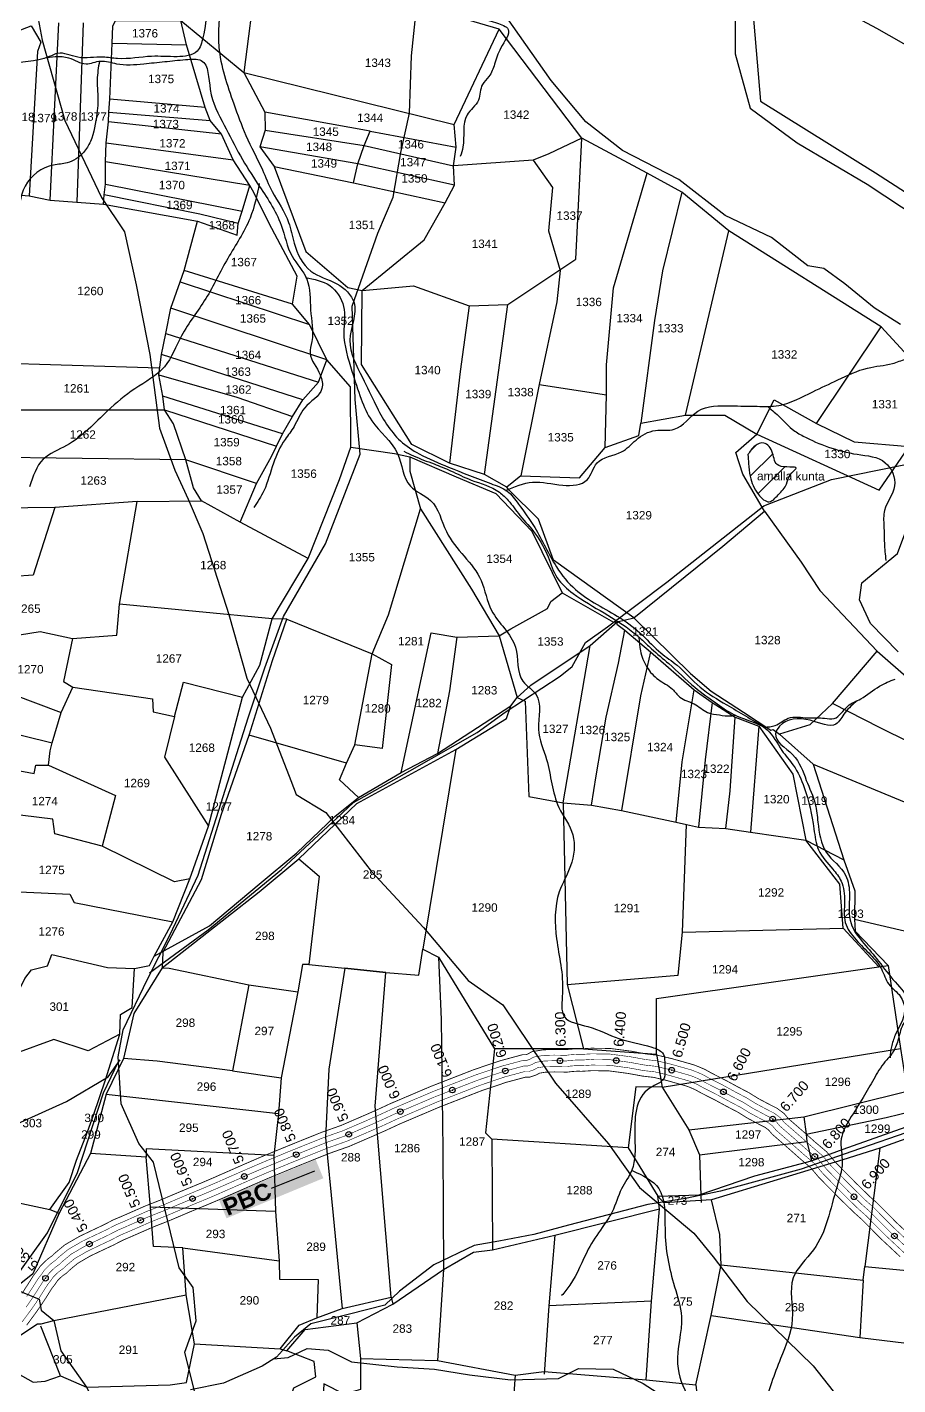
# Model space of a CAD drawing. Header units: inches. Extents: x 179671 to 186600, y 1613438 to 1621634.
# Drawn here: x 182138 to 183692, y 1617387 to 1619810 of the extents above; entities that cross this region are included whole.
import ezdxf
from ezdxf.enums import TextEntityAlignment as Align

# ---------------------------------------------------------------- set-up
doc = ezdxf.new("R2010")
doc.units = ezdxf.units.IN
doc.header["$LTSCALE"] = 15
doc.header["$MEASUREMENT"] = 0
doc.header["$PDMODE"] = 32
doc.header["$PDSIZE"] = 10
doc.linetypes.add('HIDDEN2', pattern=[0.1875, 0.125, -0.0625])
for name, color, linetype in [('CANAL1', 7, 'Continuous'), ('CSMark', 72, 'Continuous'), ('HILLS', 3, 'Continuous'), ('PAPER SIZE', 5, 'Continuous'), ('PLOT', 7, 'Continuous'), ('PLOT NO', 7, 'Continuous'), ('ROAD', 1, 'Continuous'), ('STREAM', 4, 'Continuous'), ('STRUCTURE', 5, 'Continuous'), ('text1', 7, 'Continuous'), ('text2', 7, 'Continuous')]:
    doc.layers.add(name, color=color, linetype=linetype)
doc.styles.get("Standard").update_dxf_attribs({"font": 'arial.ttf'})
doc.dimstyles.get("Standard").update_dxf_attribs({"dimtxt": 0.18, "dimasz": 0.18, "dimexe": 0.18, "dimexo": 0.0625, "dimgap": 0.09, "dimtad": 0, "dimtih": 1, "dimtoh": 1, "dimdec": 4, "dimzin": 0, "dimdsep": 46, "dimtxsty": 'Standard', "dimcen": 0.09, "dimadec": 0, "dimazin": 0, "dimtfac": 1, "dimtdec": 4, "dimtofl": 0, "dimtmove": 0, "dimatfit": 3, "dimfxl": 1, "dimtolj": 1, "dimtzin": 0, "dimarcsym": 0})

# ---------------------------------------------------------------- blocks, each defined once
blk = doc.blocks.new('PBC')
at = {"layer": 'STRUCTURE', "color": 5, "insert": (13.6, 8.7), "char_height": 30, "width": 181.057, "attachment_point": 1, "rotation": 325.6347, "bg_fill": 1, "box_fill_scale": 1.1, "bg_fill_color": 7, "bg_fill_true_color": 16777215, "bg_fill_transparency": 0}
blk.add_mtext('{\\fArial|b1|i0|c0|p34;\\C256;PBC}', dxfattribs=at)
at = {"layer": 'PAPER SIZE'}
blk.add_leader([(148.6, -102.5), (80.6, -54.7)], dimstyle='Standard', override={"dimasz": 40, "dimgap": 0.09, "dimtad": 0, "dimtfill": 2, "dimtfillclr": 5}, dxfattribs=at)

msp = doc.modelspace()

# ---------------------------------------------------------------- hatches: boundary and pattern name
at = {"layer": 'STREAM'}
h = msp.add_hatch(dxfattribs=at)
h.set_pattern_fill('ANSI31', color=256, scale=254.535425, angle=-0.2316)
h.set_pattern_definition([(44.7684, (179073.567, 1616750.192), (-22.40683, 22.58873), [])])
edge = h.paths.add_edge_path()
edge.add_spline(control_points=[(183424.8, 1619047.3), (183428.3, 1619053.1), (183434.7, 1619063.6), (183456.6, 1619072.3), (183471.6, 1619050.2), (183472.1, 1619019.5), (183523, 1619029.3), (183496.2, 1619011.2), (183495.4, 1618991.7), (183479.8, 1618977.6), (183462.5, 1618956.6), (183437.9, 1618979.7), (183428.5, 1619003.9), (183426.1, 1619029.1), (183425.2, 1619042), (183424.8, 1619047.3)], knot_values=[0, 0, 0, 0, 3.9856, 7.181977, 11.838654, 16.79134, 22.911375, 25.954773, 29.48985, 34.261667, 38.223021, 42.759087, 49.765536, 54.28364, 57.415566, 57.415566, 57.415566, 57.415566], degree=3, periodic=0)

# ---------------------------------------------------------------- linework, layer by layer
at = {"layer": 'CANAL1', "color": 200, "const_width": 1.5}
for points in [[(182129, 1617550.5), (182139.6, 1617566.8), (182144.5, 1617574.5), (182149.9, 1617583.1), (182155.6, 1617590.3), (182161.3, 1617598.7), (182169.4, 1617606.9), (182176.1, 1617612.9), (182182.9, 1617617.7), (182185.9, 1617620.8), (182193.3, 1617627.1), (182205.6, 1617637.3), (182232.1, 1617652.6), (182257.8, 1617664.8), (182274.4, 1617672.7), (182292.4, 1617682), (182305.9, 1617687.6), (182348.9, 1617706.5), (182375.5, 1617716.9), (182419.3, 1617735.4), (182447.5, 1617747), (182470.9, 1617757), (182495.3, 1617767.7), (182510.8, 1617774.5), (182526.7, 1617781.5), (182553.6, 1617793.1), (182595.5, 1617810.4), (182621.8, 1617821.1), (182664.3, 1617838.2), (182698.4, 1617850.2), (182742.1, 1617869.1), (182763.5, 1617878.5), (182786.5, 1617889.2), (182858.9, 1617920), (182935.7, 1617949.9), (182982.1, 1617965.6), (183000.2, 1617970.5), (183011, 1617973.4), (183022.5, 1617976.5), (183028.6, 1617976.5), (183030.8, 1617977.2), (183039.3, 1617982), (183059.4, 1617985.2), (183078.9, 1617985.8), (183099.9, 1617985.5), (183105.3, 1617986.1), (183111.7, 1617986.6), (183119.8, 1617987.1), (183127.3, 1617987), (183145.1, 1617988.1), (183179.3, 1617987.6), (183216.9, 1617982.7), (183242.9, 1617977.9), (183263.8, 1617975.5), (183289.7, 1617969.3), (183300.7, 1617966.2), (183320.3, 1617960.7), (183328.2, 1617958.4), (183334.9, 1617955.8), (183348, 1617950.3), (183359.9, 1617943.6), (183385.5, 1617930.6), (183405.4, 1617919.8), (183426.7, 1617908.6), (183443.7, 1617898.1), (183464.6, 1617887), (183476.9, 1617880.8), (183489.5, 1617871.4), (183496.5, 1617862.9), (183521.8, 1617841), (183544.6, 1617820.7), (183565.3, 1617803.2), (183580.8, 1617784.7), (183618.4, 1617746.7), (183641.8, 1617723.8), (183655.6, 1617711.6), (183690.5, 1617676.4), (183724.6, 1617644.6)], [(182137.4, 1617493.9), (182152.5, 1617514.4), (182162.2, 1617528.1), (182173.4, 1617545.3), (182178.3, 1617553.2), (182182.6, 1617559.9), (182187.9, 1617566.6), (182192.3, 1617573.2), (182197, 1617577.9), (182201.1, 1617581.6), (182209.1, 1617587.3), (182213.2, 1617591.5), (182219, 1617596.4), (182228.6, 1617604.3), (182250.7, 1617617.2), (182274.9, 1617628.7), (182292.2, 1617636.8), (182309.4, 1617645.7), (182321.7, 1617650.9), (182364.2, 1617669.5), (182390.6, 1617679.8), (182434.7, 1617698.5), (182462.9, 1617710.1), (182486.8, 1617720.3), (182511.4, 1617731.1), (182526.9, 1617737.9), (182542.6, 1617744.8), (182569.2, 1617756.3), (182610.6, 1617773.4), (182636.7, 1617784), (182678.4, 1617800.7), (182713, 1617812.9), (182758.1, 1617832.4), (182780, 1617842.1), (182802.8, 1617852.7), (182874, 1617883), (182949.4, 1617912.3), (182993.7, 1617927.3), (183010.6, 1617931.8), (183021.4, 1617934.7), (183027.8, 1617936.5), (183035.5, 1617936.5), (183047.4, 1617940.6), (183052.7, 1617943.6), (183063.2, 1617945.3), (183079.1, 1617945.8), (183102.1, 1617945.4), (183109.3, 1617946.3), (183114.3, 1617946.7), (183120.6, 1617947.1), (183128.2, 1617946.9), (183146.1, 1617948), (183176.4, 1617947.7), (183210.7, 1617943.1), (183237, 1617938.3), (183256.8, 1617936), (183279.6, 1617930.6), (183289.9, 1617927.7), (183309.3, 1617922.2), (183315.5, 1617920.4), (183320, 1617918.7), (183330.3, 1617914.3), (183341.1, 1617908.3), (183366.9, 1617895.2), (183386.6, 1617884.5), (183406.9, 1617873.9), (183423.8, 1617863.4), (183446.1, 1617851.5), (183455.8, 1617846.6), (183461.7, 1617842.2), (183467.8, 1617834.9), (183495.4, 1617810.9), (183518.4, 1617790.5), (183536.8, 1617774.9), (183551.2, 1617757.8), (183590.2, 1617718.3), (183614.6, 1617694.5), (183628.1, 1617682.5), (183662.6, 1617647.7), (183696.6, 1617616)]]:
    msp.add_lwpolyline(points, dxfattribs=at)
at = {"layer": 'CANAL1', "color": 5, "const_width": 1}
for points in [[(182137.3, 1617544.9), (182148.1, 1617561.5), (182152.9, 1617569.2), (182158.1, 1617577.3), (182163.7, 1617584.4), (182169.1, 1617592.3), (182176.3, 1617599.6), (182182.4, 1617605.1), (182189.5, 1617610.1), (182192.7, 1617613.5), (182199.7, 1617619.4), (182211.4, 1617629), (182236.8, 1617643.7), (182262.1, 1617655.8), (182278.9, 1617663.7), (182296.7, 1617672.9), (182309.9, 1617678.5), (182352.7, 1617697.3), (182379.3, 1617707.6), (182423.2, 1617726.2), (182451.3, 1617737.8), (182474.9, 1617747.8), (182499.3, 1617758.6), (182514.8, 1617765.4), (182530.7, 1617772.3), (182557.5, 1617783.9), (182599.3, 1617801.2), (182625.5, 1617811.8), (182667.8, 1617828.8), (182702.1, 1617840.9), (182746.1, 1617859.9), (182767.6, 1617869.4), (182790.6, 1617880.1), (182862.7, 1617910.8), (182939.1, 1617940.5), (182985, 1617956), (183002.8, 1617960.8), (183013.6, 1617963.7), (183023.8, 1617966.5), (183030.4, 1617966.5), (183034.9, 1617968.1), (183042.6, 1617972.4), (183060.3, 1617975.3), (183078.9, 1617975.8), (183100.5, 1617975.4), (183106.3, 1617976.2), (183112.3, 1617976.6), (183120, 1617977.1), (183127.6, 1617977), (183145.4, 1617978.1), (183178.6, 1617977.6), (183215.4, 1617972.8), (183241.4, 1617968), (183262, 1617965.6), (183287.1, 1617959.7), (183298, 1617956.6), (183317.5, 1617951.1), (183325, 1617948.9), (183331.2, 1617946.5), (183343.6, 1617941.3), (183355.2, 1617934.8), (183380.9, 1617921.8), (183400.7, 1617910.9), (183421.8, 1617899.9), (183438.7, 1617889.4), (183459.9, 1617878.1), (183471.6, 1617872.2), (183482.6, 1617864.1), (183489.3, 1617855.9), (183515.2, 1617833.4), (183538, 1617813.2), (183558.1, 1617796.1), (183573.4, 1617778), (183611.3, 1617739.6), (183635, 1617716.5), (183648.7, 1617704.3), (183683.5, 1617669.2), (183717.6, 1617637.4)], [(182129.3, 1617499.8), (182144.4, 1617520.2), (182153.9, 1617533.7), (182164.9, 1617550.7), (182169.8, 1617558.6), (182174.4, 1617565.7), (182179.8, 1617572.6), (182184.6, 1617579.5), (182190.1, 1617585.1), (182194.9, 1617589.4), (182202.6, 1617594.9), (182206.4, 1617598.8), (182212.6, 1617604), (182222.8, 1617612.6), (182246.1, 1617626), (182270.6, 1617637.7), (182287.7, 1617645.8), (182305.1, 1617654.8), (182317.8, 1617660.1), (182360.4, 1617678.8), (182386.8, 1617689.1), (182430.9, 1617707.7), (182459.1, 1617719.3), (182482.8, 1617729.5), (182507.4, 1617740.3), (182522.9, 1617747.1), (182538.6, 1617754), (182565.3, 1617765.5), (182606.8, 1617782.7), (182633, 1617793.3), (182674.8, 1617810.1), (182709.4, 1617822.3), (182754.1, 1617841.6), (182775.9, 1617851.2), (182798.7, 1617861.8), (182870.2, 1617892.2), (182946, 1617921.7), (182990.8, 1617936.9), (183008, 1617941.5), (183018.8, 1617944.4), (183026.5, 1617946.5), (183033.8, 1617946.5), (183043.2, 1617949.8), (183049.3, 1617953.2), (183062.2, 1617955.3), (183079.1, 1617955.8), (183101.6, 1617955.4), (183108.3, 1617956.3), (183113.7, 1617956.7), (183120.4, 1617957.1), (183128, 1617956.9), (183145.8, 1617958), (183177.2, 1617957.7), (183212.2, 1617953), (183238.5, 1617948.2), (183258.6, 1617945.9), (183282.1, 1617940.3), (183292.6, 1617937.3), (183312, 1617931.8), (183318.7, 1617929.9), (183323.8, 1617928), (183334.7, 1617923.3), (183345.8, 1617917.1), (183371.5, 1617904.1), (183391.3, 1617893.3), (183411.8, 1617882.6), (183428.8, 1617872.1), (183450.7, 1617860.4), (183461.1, 1617855.2), (183468.7, 1617849.5), (183474.9, 1617841.9), (183502, 1617818.4), (183524.9, 1617798.1), (183543.9, 1617782), (183558.6, 1617764.5), (183597.2, 1617725.4), (183621.4, 1617701.8), (183635, 1617689.8), (183669.6, 1617654.9), (183703.6, 1617623.1)]]:
    msp.add_lwpolyline(points, dxfattribs=at)
at = {"layer": 'CANAL1', "color": 1, "linetype": 'HIDDEN2', "ltscale": 4, "const_width": 1}
msp.add_lwpolyline([(182136.3, 1617526), (182145.6, 1617539.3), (182156.5, 1617556.1), (182161.4, 1617563.9), (182166.2, 1617571.5), (182171.7, 1617578.5), (182176.8, 1617585.9), (182183.2, 1617592.4), (182188.6, 1617597.3), (182196, 1617602.5), (182199.6, 1617606.2), (182206.1, 1617611.7), (182217.1, 1617620.8), (182241.4, 1617634.9), (182266.4, 1617646.7), (182283.3, 1617654.7), (182300.9, 1617663.8), (182313.8, 1617669.3), (182356.6, 1617688), (182383.1, 1617698.4), (182427, 1617717), (182455.2, 1617728.5), (182478.8, 1617738.6), (182503.4, 1617749.4), (182518.9, 1617756.2), (182534.6, 1617763.2), (182561.4, 1617774.7), (182603.1, 1617791.9), (182629.2, 1617802.6), (182671.3, 1617819.5), (182705.7, 1617831.6), (182750.1, 1617850.7), (182771.7, 1617860.3), (182794.7, 1617871), (182866.4, 1617901.5), (182942.6, 1617931.1), (182987.9, 1617946.4), (183005.4, 1617951.1), (183016.2, 1617954), (183025.2, 1617956.5), (183032.1, 1617956.5), (183039.1, 1617958.9), (183046, 1617962.8), (183061.3, 1617965.3), (183079, 1617965.8), (183101, 1617965.4), (183107.3, 1617966.2), (183113, 1617966.7), (183120.2, 1617967.1), (183127.8, 1617966.9), (183145.6, 1617968.1), (183177.9, 1617967.7), (183213.8, 1617962.9), (183240, 1617958.1), (183260.3, 1617955.8), (183284.6, 1617950), (183295.3, 1617947), (183314.8, 1617941.4), (183321.8, 1617939.4), (183327.5, 1617937.3), (183339.1, 1617932.3), (183350.5, 1617925.9), (183376.2, 1617912.9), (183396, 1617902.1), (183416.8, 1617891.3), (183433.7, 1617880.8), (183455.3, 1617869.3), (183466.4, 1617863.7), (183475.6, 1617856.8), (183482.1, 1617848.9), (183508.6, 1617825.9), (183531.5, 1617805.6), (183551, 1617789.1), (183566, 1617771.3), (183604.3, 1617732.5), (183628.2, 1617709.2), (183641.9, 1617697.1), (183676.6, 1617662.1), (183710.6, 1617630.3)], dxfattribs=at)
at = {"layer": 'HILLS'}
for points in [[(183402, 1619844.5), (183402.2, 1619762.3), (183428.6, 1619665.4), (183512.9, 1619603.8), (183637.5, 1619530.1), (183730.3, 1619468.5)], [(183697.1, 1619279.4), (183650.1, 1619309.1), (183597.5, 1619351.8), (183560.2, 1619379.2), (183531.7, 1619384.1), (183466.6, 1619434.9), (183383.9, 1619473.8), (183301.3, 1619538.2), (183201.1, 1619590.2), (183135.3, 1619641.3), (183073.7, 1619715.2), (182994.2, 1619827.3)], [(183692.8, 1618695.2), (183643.8, 1618745.7), (183624.2, 1618788.1), (183628.3, 1618818.6), (183691.8, 1618870.8), (183710.2, 1618920.2)]]:
    msp.add_lwpolyline(points, dxfattribs=at)
at = {"layer": 'PLOT'}
for points in [[(183158.1, 1620786.4), (183159.7, 1620740.7), (183142, 1620638), (183265.2, 1620597.8), (183264.6, 1620566.2), (183313.1, 1620507.1), (183399.2, 1620483.2), (183430.5, 1620503.8), (183467.7, 1620462.7), (183473.9, 1620445.9), (183580.6, 1620353.9), (183550.1, 1620282.9), (183541.8, 1620257.9), (183501, 1620114.2), (183479.1, 1620016.7), (183429.1, 1619887.6), (183447.1, 1619677.9), (183652.7, 1619549.9), (183751.3, 1619486.4)], [(182546.9, 1619901), (182525, 1619729.1), (182562.3, 1619658.2), (182563.2, 1619626.1), (182553.8, 1619596.3), (182578.9, 1619561.7), (182635.4, 1619409.6), (182710.8, 1619345.6), (182736.2, 1619340.3), (182828.1, 1619348.7), (182927.2, 1619312.8), (182996.2, 1619315.1), (183117.9, 1619395.8), (183128.6, 1619611.9), (183069.5, 1619584.2), (183041.4, 1619573), (182899.3, 1619562.8)], [(183429.1, 1619887.6), (183470.7, 1619906.8), (183654.2, 1619808.5), (183842.9, 1619701.3), (183887.3, 1619779.7), (183958.4, 1619887.4)], [(182179.5, 1619501.1), (182194.7, 1619818.1)], [(182238.3, 1619817.7), (182227.1, 1619497.6)], [(182274.3, 1619494.2), (182275.7, 1619510.9), (182277.8, 1619530), (182278, 1619569.6), (182279.4, 1619603.8), (182283.3, 1619640.9), (182284.1, 1619658.4), (182285.7, 1619681.4), (182289.9, 1619781.3), (182291.3, 1619811.6), (182296.1, 1619822.2), (182412.4, 1619821.8)], [(182716.2, 1619060.7), (182715.2, 1619168.1), (182673.3, 1619216.7), (182642.4, 1619279.3), (182611.7, 1619315.6), (182620.4, 1619365.6), (182570.5, 1619459.5), (182542.9, 1619514.8), (182535.9, 1619527.5), (182505.8, 1619573.3), (182485.1, 1619619.1), (182465.1, 1619643.5), (182456.2, 1619666.8), (182422.4, 1619778.4), (182412.4, 1619821.8)], [(182412.4, 1619821.8), (182525, 1619729.1), (182900.4, 1619636.4)], [(183751, 1619178.7), (183662.4, 1619275.5), (183390.7, 1619446.7), (183306.8, 1619515.8), (183245, 1619549.7), (183128.6, 1619611.9), (182980.9, 1619806.8), (182901.5, 1619829.7)], [(181692, 1619794.2), (181717.6, 1619790.2), (181738.7, 1619786.9), (181755.8, 1619785), (181777.2, 1619784.3), (181800.4, 1619783.4), (181842.5, 1619786.3), (181941.3, 1619793.9), (182021.2, 1619799.7), (182033.9, 1619797.7), (182119.2, 1619802.1), (182145.2, 1619812.7)], [(182145.2, 1619812.7), (182162.8, 1619783.2), (182156.8, 1619766.8), (182141.7, 1619509)], [(183220.9, 1618755.8), (183077.6, 1618858.8), (183050.8, 1618932.1), (182998.7, 1618983.8), (182994.3, 1618989), (182954.6, 1619012.1), (182892.2, 1619032.2), (182824.7, 1619065.3), (182734.9, 1619208), (182736.2, 1619340.3), (182847.1, 1619430.3), (182884.6, 1619496.6), (182901.1, 1619528), (182899.3, 1619562.8), (182904, 1619595.8), (182900.4, 1619636.4), (182980.9, 1619806.8)], [(182289.9, 1619781.3), (182422.4, 1619778.4)], [(182456.2, 1619666.8), (182285.7, 1619681.4)], [(182284.1, 1619658.4), (182465.1, 1619643.5)], [(182750.5, 1619624.7), (182562.3, 1619658.2)], [(182485.1, 1619619.1), (182283.3, 1619640.9)], [(182563.2, 1619626.1), (182739.7, 1619599.1), (182899.3, 1619562.8)], [(182720.7, 1619532.3), (182728.4, 1619566), (182739.7, 1619599.1), (182750.5, 1619624.7), (182904, 1619595.8)], [(182279.4, 1619603.8), (182505.8, 1619573.3)], [(182901.1, 1619528), (182728.4, 1619566), (182553.8, 1619596.3)], [(182535.9, 1619527.5), (182278, 1619569.6)], [(182578.9, 1619561.7), (182720.7, 1619532.3), (182884.6, 1619496.6)], [(183041.4, 1619573), (183075.8, 1619524.1), (183068.8, 1619446.4), (183089.4, 1619376.1), (183083.9, 1619319.7), (183052.3, 1619172.5), (183019.6, 1619009.7), (182994.3, 1618989)], [(182099.8, 1619512.4), (182141.7, 1619509), (182179.5, 1619501.1), (182227.1, 1619497.6), (182274.3, 1619494.2), (182442, 1619463.9), (182513.2, 1619439), (182514.7, 1619459.6), (182521.8, 1619481.6), (182535.9, 1619527.5)], [(182277.8, 1619530), (182521.8, 1619481.6)], [(183170, 1619060), (183172.5, 1619154.1), (183172.4, 1619207.3), (183184.9, 1619344.8), (183245, 1619549.7)], [(182514.7, 1619459.6), (182446.4, 1619476.3), (182275.7, 1619510.9)], [(183306.8, 1619515.8), (183272.3, 1619375), (183258.3, 1619286.5), (183233.9, 1619103.3)], [(182639.9, 1618862.2), (182518.7, 1618926.8), (182449.3, 1618964.9), (182434.9, 1618988.3), (182421.2, 1619038.3), (182399.2, 1619102.4), (182383.3, 1619127.3), (182380.2, 1619151.7), (182373, 1619189.4), (182378.1, 1619225.7), (182385.9, 1619263.2), (182394.8, 1619308.6), (182411.1, 1619355.6), (182418.5, 1619375.8), (182442, 1619463.9)], [(183313.5, 1619117.9), (183390.7, 1619446.7)], [(182611.7, 1619315.6), (182418.5, 1619375.8)], [(182411.1, 1619355.6), (182642.4, 1619279.3)], [(182673.3, 1619216.7), (182394.8, 1619308.6)], [(182927.2, 1619312.8), (182911.2, 1619195.7), (182892.2, 1619032.2)], [(182954.6, 1619012.1), (182996.2, 1619315.1)], [(182385.9, 1619263.2), (182658, 1619176.5)], [(183547.2, 1619103.1), (183662.4, 1619275.5)], [(182062.5, 1619211.8), (182373.7, 1619201.9)], [(182630.1, 1619145.1), (182378.1, 1619225.7)], [(182518.7, 1618926.8), (182547.8, 1618995.7), (182574.2, 1619043.9), (182583, 1619062.5), (182593.8, 1619084.6), (182611.7, 1619115.4), (182630.1, 1619145.1), (182658, 1619176.5), (182673.3, 1619216.7)], [(182373, 1619189.4), (182512.5, 1619149.6), (182611.7, 1619115.4)], [(183052.3, 1619172.5), (183172.5, 1619154.1)], [(182365.2, 1618152.1), (182463.7, 1618206.3), (182552.1, 1618280.7), (182619.4, 1618336.9), (182687.2, 1618401.6), (182729.8, 1618435.6), (182806.1, 1618480.1), (182870.7, 1618513.7), (183001.8, 1618599.2), (183012.6, 1618614.2), (183037.1, 1618635.9), (183143.4, 1618706.8), (183191.3, 1618749), (183220.9, 1618755.8), (183379.8, 1618884), (183454.4, 1618946.5), (183415.5, 1619012.4), (183403, 1619051), (183440.8, 1619084.1), (183471.8, 1619144.8), (183547.2, 1619103.1), (183614.4, 1619070.1), (183712.5, 1619062)], [(182593.8, 1619084.6), (182380.2, 1619151.7)], [(182050.2, 1619127.2), (182383.3, 1619127.3), (182583, 1619062.5)], [(183019.6, 1619009.7), (183124, 1619005.9), (183170, 1619060), (183229.8, 1619081.6), (183233.9, 1619103.3), (183313.5, 1619117.9), (183383.4, 1619118), (183440.8, 1619084.1), (183659.1, 1618984), (183712.5, 1619062)], [(182547.8, 1618995.7), (182421.2, 1619038.3), (182050.6, 1619042.9)], [(182178.8, 1617700.2), (182213.4, 1617748.5), (182226.3, 1617788.2), (182245.9, 1617839), (182256.6, 1617868.6), (182277.9, 1617931.8), (182303.5, 1618013.2), (182305, 1618048), (182325.8, 1618060.8), (182329.9, 1618130.2), (182356.7, 1618135.8), (182365.2, 1618152.1), (182398.5, 1618213.4), (182428.8, 1618290.1), (182462, 1618384.2), (182522.4, 1618614.4), (182553.6, 1618671.4), (182575.8, 1618754.5), (182639.9, 1618862.2), (182695.8, 1619003), (182716.2, 1619060.7)], [(182716.2, 1619060.7), (182793.7, 1619049.3), (182821, 1619043.6), (182904.2, 1619007.8), (182974.8, 1618977.8), (183039.2, 1618910.6), (183093.2, 1618800.8), (183185.1, 1618748.5), (183191.3, 1618749)], [(182821, 1619043.6), (182821, 1619017.9), (182840.1, 1618950.8), (182931.6, 1618807.4), (182980.5, 1618723.8), (183012.6, 1618614.2), (183027.2, 1618607.5), (183033.7, 1618437.3), (183095.2, 1618425.7), (183145.7, 1618421.8), (183199, 1618412), (183296.5, 1618391.6), (183315.1, 1618387.4), (183336.5, 1618382.3), (183385.3, 1618380.3), (183429.5, 1618373.8), (183528.2, 1618359.4), (183596, 1618324.1)], [(182187.7, 1618953.1), (182148.8, 1618832.1), (182080.3, 1618827.5), (182075.1, 1618800.1), (181945.8, 1618836.5), (181934.2, 1618859.6)], [(182334.8, 1618963.4), (182187.7, 1618953.1), (182043, 1618951)], [(182380.3, 1618158.8), (182449.2, 1618289), (182485.1, 1618406), (182534.5, 1618546.6), (182576, 1618680.2), (182601.8, 1618753.6), (182575.8, 1618754.5), (182303.1, 1618780.2), (182334.8, 1618963.4), (182449.3, 1618964.9)], [(182729.8, 1618435.6), (182695.8, 1618466.9), (182708.4, 1618496.5), (182723.4, 1618529.5), (182753.8, 1618691.6), (182783.4, 1618761.6), (182840.1, 1618950.8)], [(183454.4, 1618946.5), (183520.1, 1618855.3), (183553.2, 1618805), (183655.7, 1618696.7), (183825.1, 1618548.6), (183851.4, 1618525.2), (183934.9, 1618488), (184001.2, 1618447.2), (184029, 1618431.4), (184082.1, 1618394.1), (184168, 1618345.9), (184181.5, 1618336.8), (184219.7, 1618524.8), (184220.3, 1618527.1), (184268.9, 1618524.4), (184318, 1618519.8), (184341.6, 1618516.8), (184371.2, 1618512.9), (184395.7, 1618510.7), (184428.4, 1618507.6)], [(182806.1, 1618480.1), (182859.2, 1618729.1), (182905, 1618721.4), (182980.5, 1618723.8), (183001.6, 1618736.5), (183066.8, 1618772.9), (183072.9, 1618785.3), (183093.2, 1618800.8)], [(182219.3, 1618718.9), (182298.4, 1618725.2), (182303.1, 1618780.2)], [(181889, 1618759.6), (181901.4, 1618738.9), (181934.8, 1618736), (181931.9, 1618695.9), (182024.6, 1618652.8), (182199, 1618587.3), (182219.9, 1618632.2), (182362.1, 1618611.8), (182363.2, 1618588.4), (182401.5, 1618580.1), (182417.3, 1618641.4), (182522.4, 1618614.4)], [(182601.8, 1618753.6), (182753.8, 1618691.6), (182788.6, 1618672.9), (182771.7, 1618522.8), (182723.4, 1618529.5)], [(183220.9, 1618755.8), (183322.3, 1618656.9), (183358.9, 1618625.1), (183417, 1618587.6), (183465.6, 1618555.6), (183469.9, 1618556.8), (183481.3, 1618548.4), (183541.5, 1618494.7), (183596, 1618324.1), (183615.4, 1618268.8), (183615.2, 1618218.6), (183616, 1618197.2), (183675.4, 1618135.8), (183697.1, 1617987.8), (183709.2, 1617911.7), (183720.2, 1617876.1), (183725.4, 1617854.3)], [(182024.6, 1618652.8), (182049.9, 1618713.8), (182161.5, 1618731.8), (182219.3, 1618718.9), (182203, 1618642.7), (182219.9, 1618632.2)], [(183145.7, 1618421.8), (183154, 1618474.2), (183171.7, 1618578.9), (183194, 1618675.2), (183205.3, 1618733.8)], [(183191.3, 1618749), (183190.9, 1618744.9), (183205.3, 1618733.8), (183250.6, 1618695.4), (183328.8, 1618627.6), (183360.9, 1618604.7), (183402.2, 1618578.6), (183444, 1618562.9), (183505.2, 1618477), (183528.2, 1618359.4)], [(182905, 1618721.4), (182892, 1618626.1), (182870.7, 1618513.7)], [(183095.2, 1618425.7), (183143.4, 1618706.8)], [(183250.6, 1618695.4), (183233.2, 1618617.1), (183199, 1618412)], [(183924.3, 1618429.3), (183660.6, 1618560), (183575.7, 1618603.4), (183655.7, 1618696.7)], [(181888.4, 1618605.6), (182183, 1618533)], [(183296.5, 1618391.6), (183307.7, 1618499.3), (183328.8, 1618627.6)], [(182047.2, 1618413.4), (182056.4, 1618469.1), (182069.1, 1618476.7), (182070.5, 1618493.1), (182150.8, 1618478.5), (182153.8, 1618492.9), (182176.5, 1618493.1), (182179.4, 1618518.5), (182183, 1618533), (182199, 1618587.3)], [(182380.3, 1618158.8), (182379.3, 1618131.4), (182552.4, 1618267.3), (182622.9, 1618326.2), (182726.8, 1618424.5), (182903.4, 1618520.9), (182993.8, 1618576.5), (183001.8, 1618599.2)], [(183360.9, 1618604.7), (183348.6, 1618502.8), (183336.5, 1618382.3)], [(183575.7, 1618603.4), (183535, 1618565.2), (183481.3, 1618548.4)], [(182401.5, 1618580.1), (182383.5, 1618507.6), (182462, 1618384.2)], [(183385.3, 1618380.3), (183393, 1618447.5), (183402.2, 1618578.6)], [(183444, 1618562.9), (183429.5, 1618373.8)], [(182708.4, 1618496.5), (182534.5, 1618546.6)], [(182903.4, 1618520.9), (182844.7, 1618164.7), (182872.3, 1618150.4), (182972.7, 1617987), (182956.6, 1617837.2), (182967.6, 1617825.6), (182968.6, 1617628.5)], [(182176.5, 1618493.1), (182295.9, 1618438.9), (182272.2, 1618348.7)], [(183541.5, 1618494.7), (183876.5, 1618356.3)], [(182428.8, 1618290.1), (182401.1, 1618285.1), (182272.2, 1618348.7), (182187.5, 1618370.4), (182184.1, 1618396.9), (182047.2, 1618413.4), (181973.8, 1618424.8), (181960.4, 1618425.7)], [(183095.2, 1618425.7), (183102.4, 1618101.7), (183131.4, 1617987.1), (182972.7, 1617987)], [(183102.4, 1618101.7), (183300.3, 1618118.3), (183308, 1618195.4), (183315.1, 1618387.4)], [(183308, 1618195.4), (183594.8, 1618202.5), (183588.7, 1618281), (183528.2, 1618359.4)], [(182622.9, 1618326.2), (182659.7, 1618295.2), (182641.3, 1618137.5), (182629.9, 1618137.2), (182621.2, 1618088.6), (182591.5, 1617935.4), (182586.8, 1617871.8), (182578.4, 1617796.4), (182581.3, 1617696.8), (182588, 1617608.5), (182588.6, 1617575.7), (182657.5, 1617575.2), (182655.2, 1617507)], [(181982.5, 1618273.7), (182214.4, 1618262.7), (182222.3, 1618247.9), (182398.5, 1618213.4)], [(183615.2, 1618218.6), (183742.1, 1618188.7)], [(183594.8, 1618202.5), (183658.7, 1618133.1)], [(182080.8, 1617951.7), (182063.9, 1617971.5), (182134.1, 1618112.7), (182145.9, 1618127.8), (182174.4, 1618134.8), (182182.4, 1618155.2), (182281.5, 1618132.2), (182329.9, 1618130.2)], [(182641.3, 1618137.5), (182705.5, 1618131.2), (182778.2, 1618123), (182837.5, 1618118.6), (182844.7, 1618164.7)], [(182872.3, 1618150.4), (182877.2, 1618039.5), (182880.1, 1617807.1), (182881.1, 1617593.1), (182870.4, 1617430.9)], [(182379.3, 1618131.4), (182328.5, 1618050), (182309.9, 1617969.9), (182279.2, 1617905.8), (182251.1, 1617800.2), (182195.3, 1617693.7)], [(182379.3, 1618131.4), (182391.9, 1618130.9), (182534.1, 1618101), (182621.2, 1618088.6)], [(182778.2, 1618123), (182705.5, 1618131.2), (182676.7, 1617950.6), (182670.9, 1617828.8), (182684.6, 1617689.8), (182700.6, 1617523.4)], [(182788, 1617543.8), (182759.7, 1617884.9), (182778.2, 1618123)], [(183131.4, 1617987.1), (183261.7, 1617977.6), (183261.6, 1618076.9), (183675.4, 1618135.8)], [(182534.1, 1618101), (182504.9, 1617947.6), (182591.5, 1617935.4)], [(182303.5, 1618013.2), (182247, 1617983.3), (182185.8, 1618003.6), (182117.7, 1617978.9), (182080.8, 1617951.7), (182022.2, 1617917.7)], [(183261.7, 1617977.6), (183271.9, 1617918.3), (183224.6, 1617919.2), (183211.2, 1617810.3), (182967.6, 1617825.6)], [(184647.1, 1617983.2), (184567.1, 1617982.7), (184487, 1617982.2), (184417.3, 1617986), (184374.5, 1617984.2), (184336.3, 1617979.2), (184291.2, 1617964.4), (184245.9, 1617954.4), (184192, 1617948.2), (184121.6, 1617930.4), (184092, 1617927.9), (184031.2, 1617915.5), (183971, 1617901.1), (183935.8, 1617898.7), (183911, 1617895.6), (183859.2, 1617881.4), (183660.2, 1617809.7), (183594.2, 1617789), (183359.7, 1617717.8), (183274.5, 1617712.3), (183263.9, 1617724.2)], [(183271.9, 1617918.3), (183697.1, 1617987.8)], [(182504.9, 1617947.6), (182370.4, 1617964.7), (182309.9, 1617969.9)], [(182279.2, 1617905.8), (182586.8, 1617871.8)], [(183271.9, 1617918.3), (183319.2, 1617842.6), (183338.3, 1617798), (183340.5, 1617724.7), (183341.4, 1617712.6)], [(183319.2, 1617842.6), (183524.4, 1617865.8), (183709.2, 1617911.7)], [(182244.2, 1617383.2), (182393.6, 1617387.2), (182422.8, 1617391.6), (182437.2, 1617460.5), (182590.1, 1617451.6), (182624, 1617493.8), (182655.2, 1617507), (182700.6, 1617523.4), (182788, 1617543.8), (182790.9, 1617531.4), (182881.1, 1617593.1), (182934.9, 1617624.1), (182968.6, 1617628.5), (183080.2, 1617654.3), (183267.1, 1617701.7), (183263.9, 1617724.2), (183337.9, 1617726.4), (183437.1, 1617760.6), (183538.3, 1617787.2), (183594.5, 1617807.7), (183725.4, 1617854.3)], [(183524.4, 1617865.8), (183528.5, 1617834.9), (183529.8, 1617821.7), (183538.3, 1617787.2)], [(183528.5, 1617834.9), (183671.8, 1617864.6), (183720.2, 1617876.1)], [(182578.4, 1617796.4), (182350.5, 1617808.3), (182350.4, 1617793.9)], [(183211.2, 1617810.3), (183263.9, 1617724.2)], [(183338.3, 1617798), (183529.8, 1617821.7)], [(183660.2, 1617809.7), (183633.4, 1617598.7)], [(182437.2, 1617460.5), (182421.8, 1617548.3), (182416.2, 1617631.9), (182363.5, 1617634), (182358.5, 1617704.2), (182350.4, 1617793.9), (182251.1, 1617800.2)], [(182086.4, 1617719.9), (182178.8, 1617700.2), (182195.3, 1617693.7), (182148.4, 1617585.3), (182114.9, 1617558.8), (182159.9, 1617540.2), (182163.5, 1617520.8), (182186, 1617502.3), (182198.1, 1617448.2), (182244.2, 1617383.2), (182285.9, 1617302.7), (182278.2, 1617250.9), (182277.3, 1617196.7), (182288.7, 1617136.4), (182236.1, 1617045.9), (182159.1, 1617087.8), (182074.5, 1617091.6)], [(183331.6, 1617387.6), (183359.2, 1617510.9), (183376.9, 1617601.4), (183374.6, 1617655.7), (183359.7, 1617717.8)], [(182581.3, 1617696.8), (182358.5, 1617704.2)], [(183243, 1617396.1), (183252.5, 1617536.8), (183267.1, 1617701.7)], [(183080.2, 1617654.3), (183069.4, 1617528.3), (183061.3, 1617406.2)], [(182416.2, 1617631.9), (182588, 1617608.5)], [(183376.9, 1617601.4), (183630.2, 1617574.2), (183633.4, 1617598.7), (183828.1, 1617580.3), (183821.1, 1617515.9)], [(183630.2, 1617574.2), (183624.5, 1617472.1)], [(182072.4, 1617499.5), (182116.1, 1617469.6), (182156.9, 1617496.5), (182163.5, 1617496.4), (182186, 1617502.3), (182421.8, 1617548.3)], [(182590.1, 1617451.6), (182601.5, 1617447.9), (182634.2, 1617486.3), (182726.7, 1617497.8), (182790.9, 1617531.4)], [(183252.5, 1617536.8), (183069.4, 1617528.3)], [(183359.2, 1617510.9), (183624.5, 1617472.1), (183707.9, 1617461.5), (183811.4, 1617454.8), (183821.1, 1617515.9), (183873.8, 1617506.9), (183891.9, 1617509.3), (183928.7, 1617506.6), (183980.3, 1617500.9), (184031.7, 1617488.6), (184067.9, 1617483.9), (184145.4, 1617476.1), (184193.2, 1617468.6), (184240.3, 1617461.6), (184232.6, 1617401.3), (184221.8, 1617357.9)], [(182072.4, 1617499.5), (182064.2, 1617449.9), (182097, 1617421.3), (182148.9, 1617392.1), (182170.3, 1617394), (182198, 1617403.6), (182162.8, 1617492.4)], [(182726.7, 1617497.8), (182733.1, 1617434.2), (182870.4, 1617430.9), (183009.5, 1617404.7), (183061.3, 1617411.2), (183243, 1617396.1), (183331.6, 1617387.6), (183335.2, 1617354.8), (183684.9, 1617298.3), (183684.8, 1617271.8), (183807.3, 1617251)], [(182733.1, 1617434.2), (182733.3, 1617378.9), (182703.9, 1617370.6), (182667.8, 1617389.5), (182666.7, 1617365.8), (182700, 1617340.4), (182668.9, 1617297.6), (182621.3, 1617282.8), (182576.6, 1617271.5), (182614.5, 1617381.8), (182653.5, 1617401.6), (182650.8, 1617429.1), (182601.5, 1617447.9)], [(182198, 1617403.6), (182244.2, 1617383.2)], [(183009.5, 1617404.7), (183004.6, 1617338.6), (182988.5, 1617259.8), (182977.9, 1617212.8)]]:
    msp.add_lwpolyline(points, dxfattribs=at)
at = {"layer": 'ROAD'}
for points in [[(182437.2, 1617376.1), (182419.6, 1617446), (182440.1, 1617501.9), (182434.7, 1617561.2), (182409.6, 1617596.2), (182364, 1617784.5), (182337.3, 1617817.9), (182305.9, 1617888.6), (182300.4, 1617972.7), (182309.7, 1618020.6), (182353, 1618111.1), (182393.6, 1618191), (182443.6, 1618297.1), (182532.5, 1618577.9), (182562.4, 1618666.9), (182596, 1618758.5), (182670.6, 1618888.3), (182732.9, 1619048.1), (182723.7, 1619145.8), (182718.2, 1619312), (182764.2, 1619442.2), (182791.5, 1619506.8), (182805.1, 1619586.2), (182820.7, 1619656.8), (182824.2, 1619758.7), (182841.1, 1619919.1)], [(182156.3, 1619834.2), (182164.8, 1619787.1), (182205.7, 1619643.4), (182271.2, 1619506), (182312, 1619444.6), (182332.7, 1619350.4), (182357.1, 1619226.2), (182374.2, 1619094.8), (182401.6, 1619019.6), (182425.7, 1618967.7), (182451.9, 1618906.3), (182498.3, 1618762.2), (182530.1, 1618648.2), (182572.6, 1618558.9), (182608.7, 1618465.8), (182618.5, 1618441), (182671.2, 1618408.6), (182752.5, 1618304.3), (182845.6, 1618203.6), (182925.3, 1618109.2), (182987.2, 1618065.7), (183081.6, 1617925.9), (183176.2, 1617817.4), (183231.2, 1617739.6), (183328.4, 1617658), (183362.9, 1617615.8), (183423.7, 1617536.3), (183541.3, 1617421.1), (183659.8, 1617271.6)], [(182356.5, 1618122.7), (182461.3, 1618199.3), (182592.1, 1618307.1), (182691.4, 1618399.2), (182720.5, 1618426.6), (182821.3, 1618482.9), (182941.7, 1618551.5), (182991.2, 1618588), (183089.9, 1618652.2), (183111.1, 1618669.1), (183134.8, 1618711.9), (183174.4, 1618740.3), (183280.1, 1618819.6), (183452.9, 1618955.7), (183574, 1619003.2), (183744.1, 1619037.6)], [(181858.5, 1617730.7), (181940.8, 1617772.2), (182208.4, 1617893.1), (182282.8, 1617936.8), (182304.2, 1617967.4)], [(181983.5, 1617341.8), (182030.4, 1617371), (182057.9, 1617485.1), (182064.4, 1617537.2), (182105.4, 1617562.5), (182174.3, 1617658.9), (182228.1, 1617766.6), (182274.6, 1617908.2), (182301.9, 1617965.8)], [(183724.2, 1617842.8), (183610, 1617804), (183519.6, 1617772.4), (183375.6, 1617732.8), (183313.3, 1617720.1), (183246, 1617709), (183104.7, 1617672.2), (183042.7, 1617655.8), (182980.3, 1617643.7), (182935.9, 1617635.9), (182864.1, 1617601.3), (182802.7, 1617554.8), (182776.4, 1617529.7), (182713.7, 1617513.7), (182644.6, 1617496.2), (182615.4, 1617472.7), (182583.2, 1617436.9), (182557.8, 1617421), (182488.6, 1617390.2), (182429.8, 1617378.6)], [(182577.8, 1617433.8), (182604, 1617436.4), (182637.8, 1617452.2), (182675.3, 1617449.3), (182717.1, 1617428.6), (182798.9, 1617419.8), (182865.5, 1617415.1), (182928, 1617405.1), (183000.8, 1617396.1), (183086.7, 1617398.9), (183122.2, 1617416.6), (183184.2, 1617415.5), (183237.6, 1617389.9), (183294.2, 1617353.4), (183342.5, 1617337.5), (183433.6, 1617324.8), (183591.2, 1617275.9), (183664.1, 1617268.2)]]:
    msp.add_lwpolyline(points, dxfattribs=at)
at = {"layer": 'STREAM'}
for points in [[(182404.9, 1620473.9), (182424.5, 1620433.6), (182434.5, 1620375.9), (182438.7, 1620347.6), (182422.6, 1620294.2), (182398.1, 1620254.7), (182374.3, 1620195.8), (182369.4, 1620135.2), (182396.1, 1620089.7), (182443.7, 1620009.7), (182477.7, 1619939.9), (182482.9, 1619855.7), (182480.4, 1619775), (182507, 1619673.5), (182528.6, 1619617), (182558.1, 1619555.6), (182575.6, 1619516.9), (182605, 1619461.8), (182614.7, 1619424.4), (182644.6, 1619374.7), (182690.9, 1619352.2), (182721.7, 1619318.6), (182714.2, 1619251.4), (182736.7, 1619184.8), (182760.5, 1619135.7), (182804.6, 1619071.8), (182838, 1619048.5), (182890.3, 1619025.1), (182965.8, 1618995.6), (182995, 1618982.1), (183015.3, 1618959.1), (183044.3, 1618917.3), (183083.1, 1618846.8), (183116.9, 1618806.7), (183196.7, 1618756), (183236.6, 1618724.9), (183269.5, 1618693.4), (183298.2, 1618671.4), (183339.4, 1618632.4), (183386.9, 1618600.9), (183453.8, 1618561.1)], [(182047.3, 1620121.6), (182094.7, 1620113), (182145.2, 1620115.1), (182199.3, 1620135.7), (182243.3, 1620145), (182297, 1620156.1), (182338.1, 1620170.7), (182341.8, 1620172.5), (182346.5, 1620159.3), (182347.7, 1620123.2), (182373.8, 1620072.7), (182411.3, 1620023.7), (182442.9, 1619985.2), (182451.9, 1619919.7), (182458.7, 1619843.8), (182451.8, 1619791.3), (182441.6, 1619767.3), (182405.8, 1619757.4), (182360.3, 1619758), (182299.7, 1619754), (182273.6, 1619756.7), (182228.6, 1619756.4), (182192.5, 1619763.3), (182177.7, 1619757.5), (182101.2, 1619745.5), (182033.9, 1619730.6), (181979.5, 1619713.6), (181947.9, 1619700.7), (181891.9, 1619696.3), (181841.8, 1619683.1), (181797.9, 1619653.4), (181797, 1619638.7)], [(182366, 1620146.7), (182397.6, 1620121.7), (182439, 1620082.1), (182455.8, 1620051.9), (182487.2, 1619983.5), (182538.7, 1619930.9), (182629.9, 1619897), (182707.4, 1619875), (182795.8, 1619869), (182832, 1619864.7), (182858.3, 1619853.8), (182879.9, 1619846.6), (182917, 1619834.7), (182976.2, 1619817.6), (182996.8, 1619806.2), (182983.6, 1619773.1), (182972.7, 1619744), (182962.2, 1619721.9), (182950.9, 1619707.9), (182943.7, 1619679.7), (182923.4, 1619653.5), (182916.1, 1619596.2), (182911.3, 1619579.3)], [(182267.2, 1619749.5), (182263.3, 1619716.3), (182264.5, 1619675.1), (182262.6, 1619656.2), (182251, 1619606), (182239, 1619586.7), (182209.6, 1619567.8), (182185.4, 1619564.1), (182134.5, 1619526.5), (182124.9, 1619496.4), (182115.3, 1619458.5), (182111.4, 1619436.7), (182108, 1619413.5)], [(182168, 1619754.9), (182188.5, 1619757.8), (182212.3, 1619755.3), (182243.3, 1619744.8), (182269.3, 1619749.6), (182297.6, 1619744.9), (182346.2, 1619744.7), (182383.9, 1619748.6), (182421, 1619752.3), (182449.1, 1619750.3), (182465.1, 1619698.6), (182490, 1619635.2), (182518.8, 1619580.5), (182550.1, 1619530.2), (182591.6, 1619456.8), (182611.2, 1619401.3), (182637.3, 1619360.6), (182644.1, 1619305.5), (182646.4, 1619249.4), (182643.3, 1619228.4), (182661.5, 1619189.4), (182664.4, 1619165.3), (182633.3, 1619130.3), (182614.6, 1619097.3), (182598.6, 1619074.4), (182577.7, 1619031.9), (182560.8, 1618982.9), (182542.7, 1618952.8)], [(182552.6, 1619531.4), (182536.1, 1619469.3), (182496.3, 1619397.5), (182457.1, 1619325.7), (182413.7, 1619259.1), (182383.1, 1619204.1), (182330.7, 1619164.8), (182281.8, 1619125.5), (182208.7, 1619063.7), (182167, 1619039.2), (182142.7, 1618989.8)], [(182635, 1619363.3), (182678.3, 1619348.9), (182703, 1619311.8), (182703.4, 1619265.1), (182718, 1619196.1), (182734.5, 1619146.5), (182753.3, 1619107.6), (182799.2, 1619049.1), (182822.4, 1618990.9), (182858.4, 1618965.5), (182886.6, 1618909.9), (182948.5, 1618822.5), (182967.2, 1618769.2), (183009.8, 1618703.7), (183023.2, 1618642.8), (183046.8, 1618619.1), (183051, 1618557.7), (183065.4, 1618503.1), (183087.4, 1618417.7), (183112.2, 1618369), (183108.3, 1618313.6), (183088.1, 1618266.9), (183083.2, 1618183.1), (183093.8, 1618086.4), (183097.2, 1618044.2), (183139.3, 1618026.6), (183194.5, 1618005.3), (183253.4, 1617989.8), (183272.3, 1617979.6), (183276.5, 1617952.9), (183275, 1617934.7), (183250.2, 1617917.3), (183222.9, 1617828.1), (183217.6, 1617770.7), (183199.3, 1617737.3), (183182.4, 1617696), (183164.8, 1617668.4), (183139.9, 1617629.3), (183107, 1617565.4), (183092.3, 1617546.6)], [(182991.8, 1618983.2), (183040.5, 1618998.1), (183094.3, 1618992.8), (183137.9, 1619002.5), (183155.6, 1619032.6), (183199.3, 1619052.2), (183225.1, 1619073.4), (183259.6, 1619090.4), (183293.3, 1619092.5), (183335.6, 1619124.7), (183394.2, 1619134.3), (183441.3, 1619133.5), (183480.1, 1619135.2), (183540.7, 1619159.4), (183585.1, 1619180.6), (183638.5, 1619201.8), (183682.7, 1619209.9), (183707, 1619218.4)], [(183461.3, 1619131.8), (183481.7, 1619114.3), (183491.3, 1619104.6), (183503.6, 1619092.8), (183523.4, 1619080.4), (183568.4, 1619060.9), (183619.9, 1619047.9), (183670, 1619032.9), (183686.7, 1618991.4), (183668.6, 1618947.8), (183667.5, 1618919.7), (183668.4, 1618889.6), (183670.8, 1618858.4)], [(183424.8, 1619047.3), (183437.5, 1619063.1), (183453, 1619068), (183468.7, 1619050.2), (183479.9, 1619027.7), (183510.7, 1619022.8), (183500.1, 1619011.5), (183493.7, 1618994.7), (183478.7, 1618975.5), (183462.8, 1618963.2), (183443.6, 1618976.1), (183428.8, 1619008.6), (183426, 1619031.4), (183424.8, 1619047.3)], [(182810.7, 1619053.4), (182827.7, 1619045.2), (182864.5, 1619030.7), (182893.8, 1619018.6), (182930.6, 1619002), (182981.3, 1618980.3), (182996.8, 1618965.6), (183017.8, 1618938.9), (183045.6, 1618905.6), (183068, 1618864.8), (183084.5, 1618827.4), (183112.7, 1618799.6), (183168.3, 1618764.7), (183219.5, 1618730.5), (183234.1, 1618718.2), (183252.5, 1618701), (183283.5, 1618674.4), (183330.1, 1618632.2), (183370.1, 1618602.4), (183404.5, 1618581.2), (183458.9, 1618556.4), (183485.5, 1618519.4), (183505.8, 1618493), (183525.2, 1618453.5), (183542.6, 1618379.3), (183551, 1618342), (183576.2, 1618307.7), (183591, 1618286.2), (183597.2, 1618250), (183598.6, 1618212.2), (183617.8, 1618181.6), (183643.8, 1618154.8), (183663, 1618129.7), (183676.3, 1618102.4), (183696.8, 1618080.9), (183704.3, 1618055.4), (183687.7, 1618011.3), (183681, 1617990.5), (183678.5, 1617971.1)], [(183230.3, 1618721.1), (183232.9, 1618697.3), (183244.5, 1618668), (183265, 1618645.8), (183290.1, 1618628.7), (183303.1, 1618614.6), (183328.8, 1618602.5), (183352.9, 1618587.4), (183373.8, 1618582.7), (183394.6, 1618581.3), (183403.1, 1618582.3)], [(183453.8, 1618561.1), (183473.6, 1618564), (183496.4, 1618576.8), (183532.1, 1618577.5), (183561.7, 1618577), (183578.5, 1618576.5), (183603.1, 1618598.7), (183626.3, 1618611.5), (183659.9, 1618634.1), (183687.9, 1618646.9)], [(183619.8, 1618607.7), (183598.3, 1618587.2), (183581.9, 1618566.6), (183535.9, 1618573.2), (183481.2, 1618562.5), (183474.2, 1618549.4), (183504.4, 1618512.1), (183529, 1618466.1), (183545, 1618423.6), (183549.7, 1618391.6), (183564.6, 1618337.8), (183599.2, 1618296.8), (183606, 1618261.2), (183608.8, 1618210.5), (183628.6, 1618178.7), (183654.5, 1618148.2), (183683.7, 1618110.7), (183711.3, 1618072.8), (183713.1, 1618051.8), (183701.5, 1618030.3), (183692.5, 1618001.6), (183682.7, 1617979.5), (183669.4, 1617963.7), (183649.4, 1617933.1), (183630.7, 1617900.2), (183606.3, 1617861.1), (183591.3, 1617826.2), (183593.1, 1617783.8), (183583.2, 1617739.7), (183541.6, 1617628.1), (183505.6, 1617578.1), (183503.9, 1617504.5), (183483, 1617434.4), (183452.3, 1617347.9)], [(183218.3, 1617769.9), (183265.5, 1617737.8), (183276.8, 1617665.1), (183281.7, 1617612.7), (183293.9, 1617562.5), (183306.1, 1617509), (183299.2, 1617424.7), (183319.3, 1617363.6), (183338, 1617316.3), (183333.6, 1617292.6), (183290.5, 1617251.4), (183265.5, 1617199.2), (183236.3, 1617157.8)]]:
    msp.add_spline(points, degree=3, dxfattribs=at)
at = {"layer": 'text2', "color": 2, "linetype": 'Continuous'}
for p in [(182991.7, 1617947.5), (183089.4, 1617965.6), (183189.8, 1617966.1), (183288.7, 1617948.8), (182897.2, 1617913.4), (183381.1, 1617910.3), (182804.2, 1617875), (183469, 1617861.7), (182712.3, 1617834.4), (182618.5, 1617798.2), (183544.1, 1617795), (182525.8, 1617759.3), (182433.4, 1617719.6), (183614.1, 1617723), (182340.6, 1617681), (182249.4, 1617638.7), (183686.3, 1617653), (182171, 1617577.5)]:
    msp.add_point(p, dxfattribs=at)

# ---------------------------------------------------------------- block references
at = {"layer": 'PAPER SIZE', "rotation": 56.84530277224189}
msp.add_blockref('PBC', (182484.1, 1617700.1), dxfattribs=at)

# ---------------------------------------------------------------- texts
at = {"layer": 'CSMark', "color": 1}
for s, rotation, p in [('6.300', 91.4432, (183090.8, 1617990.5, 96)), ('6.400', 85.6153, (183193.7, 1617990.7, 96)), ('6.200', 107.3693, (182986.2, 1617971.7, 96)), ('6.500', 74.209, (183297.4, 1617972.1, 96)), ('6.100', 112.5767, (182889.5, 1617937.1, 96)), ('6.600', 62.4017, (183394.3, 1617931.3, 96)), ('6.000', 113.1098, (182796.3, 1617898.6, 96)), ('6.700', 48.8471, (183486.9, 1617879, 96)), ('5.900', 113.1098, (182704.4, 1617858, 96)), ('5.800', 113.1098, (182610.6, 1617821.8, 96)), ('6.800', 48.8471, (183561.9, 1617812.3, 96)), ('5.700', 113.1098, (182517.9, 1617782.9, 96)), ('5.600', 113.1098, (182425.5, 1617743.2, 96)), ('6.900', 48.8471, (183631.9, 1617740.3, 96)), ('5.500', 113.1098, (182332.7, 1617704.6, 96)), ('5.400', 118.0086, (182239.5, 1617661.5, 96)), ('5.300', 137.4149, (182154.1, 1617595.8, 96))]:
    msp.add_text(s, height=18, rotation=rotation, dxfattribs=at).set_placement(p, align=Align.MIDDLE_LEFT)
at = {"layer": 'PLOT NO'}
for s, p in [('1376', (182348.6, 1619799.2)), ('1343', (182764.3, 1619746.6)), ('1375', (182377.3, 1619717.7)), ('1374', (182387.1, 1619665)), ('1218', (182128.2, 1619649.9)), ('1379', (182168.1, 1619647.9)), ('1378', (182204.6, 1619650.8)), ('1377', (182257, 1619650.6)), ('1344', (182750.6, 1619648.4)), ('1342', (183011.4, 1619654)), ('1373', (182385.8, 1619637.2)), ('1345', (182671.2, 1619623.6)), ('1372', (182397.5, 1619602.9)), ('1348', (182659.3, 1619596.5)), ('1346', (182823.2, 1619601.1)), ('1349', (182668.1, 1619566.9)), ('1347', (182827.3, 1619569.2)), ('1371', (182406.8, 1619562.6)), ('1370', (182396.6, 1619528.4)), ('1350', (182829.5, 1619540.2)), ('1369', (182410.1, 1619492.8)), ('1337', (183106.4, 1619473.8)), ('1368', (182485.8, 1619456.7)), ('1351', (182735.7, 1619457.2)), ('1341', (182955, 1619423.5)), ('1367', (182525.1, 1619390.9)), ('1260', (182251, 1619339.3)), ('1366', (182532.6, 1619322.9)), ('1336', (183140.7, 1619319.8)), ('1365', (182541.3, 1619290.3)), ('1352', (182697.7, 1619286.1)), ('1334', (183213.4, 1619290.8)), ('1333', (183286.5, 1619272.9)), ('1364', (182532.8, 1619225.3)), ('1332', (183489.7, 1619226.1)), ('1363', (182514.3, 1619195.4)), ('1340', (182853, 1619198.2)), ('1261', (182226.4, 1619165.6)), ('1362', (182515.4, 1619163.5)), ('1339', (182943.5, 1619155.4)), ('1338', (183019.1, 1619158.9)), ('1331', (183669.3, 1619137.3)), ('1360', (182502.1, 1619110.3)), ('1361', (182505.7, 1619126.8)), ('1262', (182237.5, 1619083.2)), ('1359', (182494.3, 1619069.5)), ('1335', (183090.6, 1619078.3)), ('1358', (182498.3, 1619035.8)), ('1330', (183584.4, 1619048.5)), ('1356', (182631.9, 1619013.4)), ('1263', (182256.6, 1619001.1)), ('1357', (182499.2, 1618985)), ('1329', (183230.1, 1618939.2)), ('1355', (182735.6, 1618864.3)), ('1268', (182470.4, 1618850.2)), ('1354', (182981.2, 1618861.5)), ('1265', (182139, 1618772.5)), ('1321', (183241.6, 1618731.6)), ('1281', (182823.4, 1618714.4)), ('1353', (183072.3, 1618713.9)), ('1328', (183459.8, 1618716.4)), ('1267', (182391.1, 1618683.5)), ('1270', (182144.2, 1618664.3)), ('1283', (182954.2, 1618626.9)), ('1279', (182653.5, 1618609.4)), ('1282', (182854.9, 1618604.1)), ('1280', (182763.8, 1618594.6)), ('1327', (183081.2, 1618558)), ('1326', (183146.6, 1618556)), ('1325', (183191.4, 1618543.5)), ('1324', (183268, 1618525.5)), ('1268', (182450, 1618524.4)), ('1323', (183328.5, 1618477.5)), ('1322', (183368.7, 1618486.8)), ('1269', (182334.2, 1618461.3)), ('1274', (182169.8, 1618429)), ('1320', (183475.7, 1618432.5)), ('1319', (183543.3, 1618429.9)), ('1277', (182480.4, 1618419.4)), ('1284', (182700.3, 1618395)), ('1278', (182552.5, 1618366.4)), ('1275', (182182, 1618306.2)), ('285', (182754.9, 1618298)), ('1292', (183466.1, 1618266.1)), ('1290', (182954.7, 1618239.2)), ('1291', (183208.4, 1618238.2)), ('1293', (183608.2, 1618228.1)), ('1276', (182181.6, 1618196.4)), ('298', (182562.6, 1618188.6)), ('1294', (183384, 1618128.9)), ('301', (182195.5, 1618062.3)), ('298', (182420.7, 1618033.6)), ('297', (182561.5, 1618018.9)), ('1295', (183498.8, 1618018.1)), ('296', (182458.4, 1617919.6)), ('1296', (183585, 1617928.2)), ('1289', (183122, 1617906.8)), ('1300', (183635.2, 1617878.4)), ('303', (182147.3, 1617854.5)), ('300', (182257.9, 1617863.8)), ('295', (182426.8, 1617846.2)), ('299', (182252.1, 1617834.1)), ('1297', (183425.3, 1617834.1)), ('1299', (183655.8, 1617844.5)), ('1286', (182816.3, 1617809.8)), ('1287', (182932.5, 1617821.5)), ('274', (183277.8, 1617803)), ('294', (182451.5, 1617785.1)), ('288', (182715.9, 1617793.5)), ('1298', (183431, 1617784.8)), ('1288', (183124.1, 1617734.7)), ('273', (183299, 1617716.2)), ('271', (183511.5, 1617685.1)), ('293', (182474.5, 1617656.7)), ('289', (182653.9, 1617633.8)), ('292', (182313.6, 1617597.6)), ('276', (183173.4, 1617600.5)), ('290', (182534.9, 1617538.2)), ('275', (183308.6, 1617536.1)), ('282', (182988.6, 1617528.8)), ('268', (183508.2, 1617525.9)), ('287', (182697.3, 1617502.5)), ('283', (182807.9, 1617487.8)), ('277', (183165.9, 1617467.3)), ('291', (182319.2, 1617450)), ('305', (182202, 1617432.8))]:
    msp.add_text(s, height=15, rotation=359.7684, dxfattribs=at).set_placement(p, align=Align.MIDDLE_CENTER)
at = {"layer": 'text1'}
msp.add_text('amalla kunta', height=15.272, rotation=359.7684, dxfattribs=at).set_placement((183440.9, 1619001.6))

doc.saveas('drawing.dxf')
